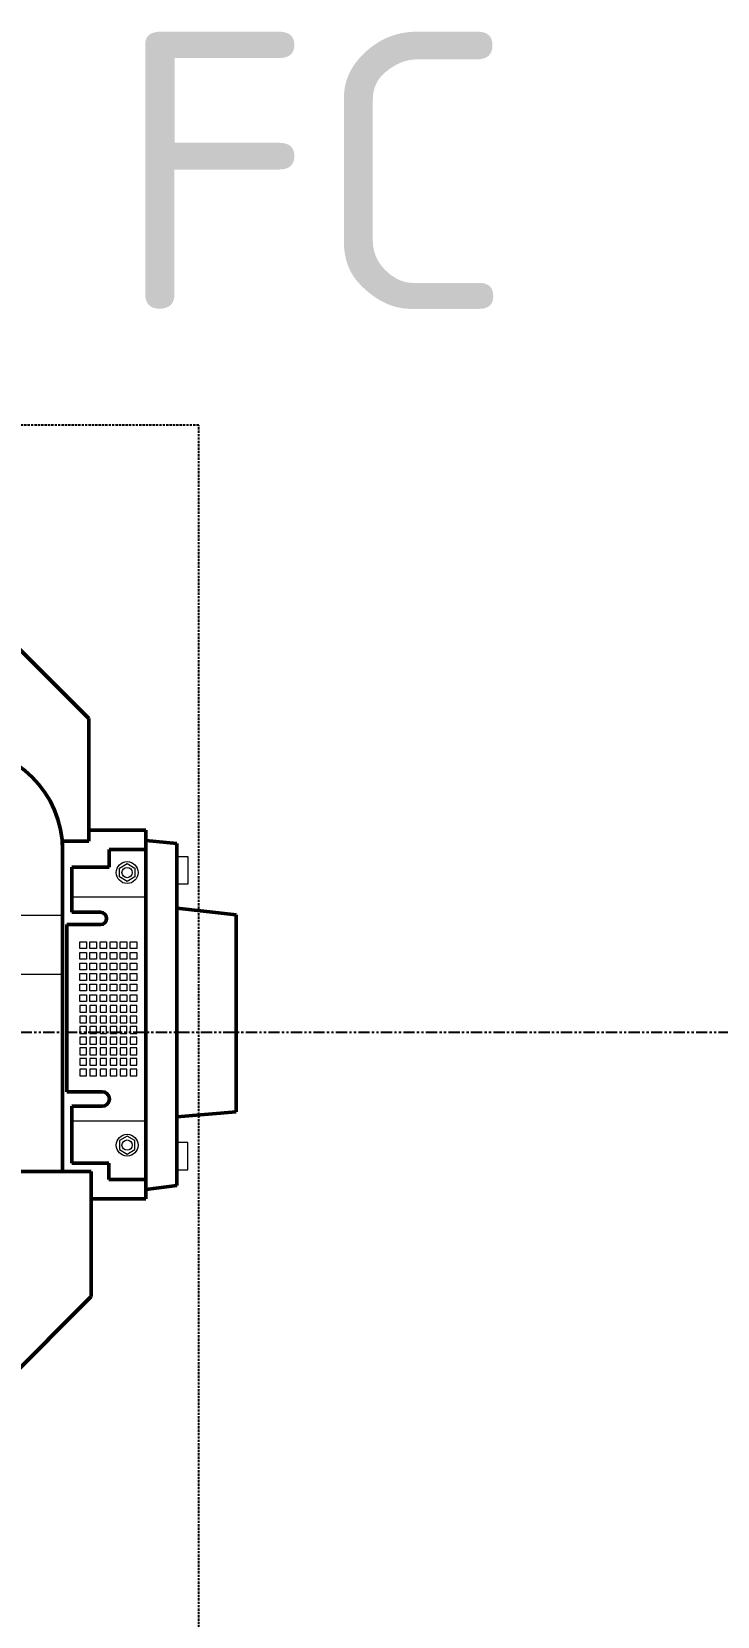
# Model space of a CAD drawing. Header units: inches. Extents: x 86328 to 235202, y 68629 to 184293.
# Drawn here: x 153116 to 153877, y 130742 to 132502 of the extents above; entities that cross this region are included whole.
import ezdxf

# ---------------------------------------------------------------- set-up
doc = ezdxf.new("R2010")
doc.units = ezdxf.units.IN
doc.header["$MEASUREMENT"] = 0
doc.linetypes.add('HIDDEN', pattern=[0.375, 0.25, -0.125])
doc.linetypes.add('PHANTOM2', pattern=[1.25, 0.625, -0.125, 0.125, -0.125, 0.125, -0.125])
doc.layers.add('DIM', color=251, linetype='Continuous', lineweight=0)
doc.layers.add('text', color=3, linetype='Continuous')
doc.styles.add('ISO', font='isocpeur.ttf')

msp = doc.modelspace()

# ---------------------------------------------------------------- linework, layer by layer
at = {"color": 8, "linetype": 'PHANTOM2', "ltscale": 20}
msp.add_line((175241.1, 131390.5), (148787.7, 131390.5), dxfattribs=at)
at = {"layer": 'DIM', "color": 8, "linetype": 'HIDDEN', "lineweight": 25, "ltscale": 10}
for p, q in [((153301.3, 132065.4), (150301.3, 132065.4)), ((153301.3, 130717.9), (153301.3, 132065.4))]:
    msp.add_line(p, q, dxfattribs=at)
at = {"layer": 'DIM', "color": 8, "lineweight": 50}
for p, q in [((153179.2, 131739.1), (153088, 131830.3)), ((153179.2, 131739.1), (153179.2, 131603)), ((153179.2, 131603), (153150.1, 131603)), ((153150.1, 131603), (153150.1, 131236.1)), ((153242.6, 131615.3), (153179.2, 131615.3)), ((153242.6, 131592.2), (153242.6, 131615.3)), ((153277.1, 131600.3), (153242.6, 131603.8)), ((153277.1, 131528.7), (153277.1, 131600.3)), ((153201.9, 131574), (153201.9, 131593.6)), ((153201.9, 131593.6), (153242.6, 131593.6)), ((153242.6, 131593.6), (153242.6, 131592.2)), ((153242.6, 131592.2), (153242.6, 131226.9)), ((153160.4, 131524), (153160.4, 131574)), ((153160.4, 131574), (153201.9, 131574)), ((153192.1, 131524), (153160.4, 131524)), ((153342.7, 131521.2), (153277.1, 131528.7)), ((153277.1, 131528.7), (153277.1, 131294)), ((153342.7, 131302.4), (153342.7, 131521.2)), ((153154.9, 131324.6), (153154.9, 131510.2)), ((153154.9, 131510.2), (153192.1, 131510.2)), ((153194, 131324.6), (153154.9, 131324.6)), ((153160.4, 131245.2), (153160.4, 131308.5)), ((153160.4, 131308.5), (153194, 131308.5)), ((153277.1, 131296.5), (153342.7, 131302.4)), ((153277.1, 131220.5), (153277.1, 131296.5)), ((153150.1, 131236.1), (153095.6, 131236.1)), ((153150.1, 131236.1), (153182, 131236.1)), ((153201.5, 131245.2), (153160.4, 131245.2)), ((153182, 131236.1), (153182, 131097.1)), ((153201.5, 131226.9), (153201.5, 131245.2)), ((153242.6, 131226.9), (153201.5, 131226.9)), ((153242.6, 131226.9), (153242.6, 131205.4)), ((153242.6, 131216.1), (153277.1, 131220.5)), ((153242.6, 131205.4), (153182, 131205.4)), ((153182, 131097.1), (153088, 131003.1)), ((153179.2, 131094.3), (153088, 131003.1))]:
    msp.add_line(p, q, dxfattribs=at)
at = {"layer": 'DIM', "color": 8, "linetype": 'Continuous'}
for p, q in [((153150.1, 131520.9), (153150.1, 131592.8)), ((153277.1, 131586.1), (153289.3, 131586.1)), ((153277.1, 131555.3), (153277.1, 131586.1)), ((153289.3, 131586.1), (153289.3, 131555.3)), ((153213.2, 131573.1), (153221.8, 131578.1)), ((153213.2, 131563.2), (153213.2, 131573.1)), ((153221.8, 131578.1), (153230.4, 131573.1)), ((153230.4, 131573.1), (153230.4, 131563.2)), ((153221.8, 131558.2), (153213.2, 131563.2)), ((153230.4, 131563.2), (153221.8, 131558.2)), ((153289.3, 131555.3), (153277.1, 131555.3)), ((153160.4, 131541.1), (153242.6, 131541.1)), ((152896.8, 131520.9), (153150.1, 131520.9)), ((153150.1, 131520.9), (153150.1, 131454.8)), ((153169.4, 131483.6), (153169.4, 131491.2)), ((153169.4, 131491.2), (153176.7, 131491.2)), ((153176.7, 131483.6), (153169.4, 131483.6)), ((153169.4, 131471.8), (153169.4, 131479.4)), ((153169.4, 131479.4), (153176.7, 131479.4)), ((153176.7, 131491.2), (153176.7, 131483.6)), ((153176.7, 131479.4), (153176.7, 131471.8)), ((153180.5, 131483.6), (153180.5, 131491.2)), ((153180.5, 131491.2), (153187.9, 131491.2)), ((153187.9, 131483.6), (153180.5, 131483.6)), ((153180.5, 131471.8), (153180.5, 131479.4)), ((153180.5, 131479.4), (153187.9, 131479.4)), ((153187.9, 131491.2), (153187.9, 131483.6)), ((153187.9, 131479.4), (153187.9, 131471.8)), ((153191.7, 131483.6), (153191.7, 131491.2)), ((153191.7, 131491.2), (153199, 131491.2)), ((153199, 131483.6), (153191.7, 131483.6)), ((153191.7, 131471.8), (153191.7, 131479.4)), ((153191.7, 131479.4), (153199, 131479.4)), ((153199, 131491.2), (153199, 131483.6)), ((153199, 131479.4), (153199, 131471.8)), ((153202.8, 131483.6), (153202.8, 131491.2)), ((153202.8, 131491.2), (153210.2, 131491.2)), ((153210.2, 131483.6), (153202.8, 131483.6)), ((153202.8, 131471.8), (153202.8, 131479.4)), ((153202.8, 131479.4), (153210.2, 131479.4)), ((153210.2, 131491.2), (153210.2, 131483.6)), ((153210.2, 131479.4), (153210.2, 131471.8)), ((153214, 131483.6), (153214, 131491.2)), ((153214, 131491.2), (153221.3, 131491.2)), ((153221.3, 131483.6), (153214, 131483.6)), ((153214, 131471.8), (153214, 131479.4)), ((153214, 131479.4), (153221.3, 131479.4)), ((153221.3, 131491.2), (153221.3, 131483.6)), ((153221.3, 131479.4), (153221.3, 131471.8)), ((153225.1, 131483.6), (153225.1, 131491.2)), ((153225.1, 131491.2), (153232.5, 131491.2)), ((153232.5, 131483.6), (153225.1, 131483.6)), ((153225.1, 131471.8), (153225.1, 131479.4)), ((153225.1, 131479.4), (153232.5, 131479.4)), ((153232.5, 131491.2), (153232.5, 131483.6)), ((153232.5, 131479.4), (153232.5, 131471.8)), ((153176.7, 131471.8), (153169.4, 131471.8)), ((153169.4, 131460), (153169.4, 131467.6)), ((153169.4, 131467.6), (153176.7, 131467.6)), ((153176.7, 131460), (153169.4, 131460)), ((153176.7, 131467.6), (153176.7, 131460)), ((153187.9, 131471.8), (153180.5, 131471.8)), ((153180.5, 131460), (153180.5, 131467.6)), ((153180.5, 131467.6), (153187.9, 131467.6)), ((153187.9, 131460), (153180.5, 131460)), ((153187.9, 131467.6), (153187.9, 131460)), ((153199, 131471.8), (153191.7, 131471.8)), ((153191.7, 131460), (153191.7, 131467.6)), ((153191.7, 131467.6), (153199, 131467.6)), ((153199, 131460), (153191.7, 131460)), ((153199, 131467.6), (153199, 131460)), ((153210.2, 131471.8), (153202.8, 131471.8)), ((153202.8, 131460), (153202.8, 131467.6)), ((153202.8, 131467.6), (153210.2, 131467.6)), ((153210.2, 131460), (153202.8, 131460)), ((153210.2, 131467.6), (153210.2, 131460)), ((153221.3, 131471.8), (153214, 131471.8)), ((153214, 131460), (153214, 131467.6)), ((153214, 131467.6), (153221.3, 131467.6)), ((153221.3, 131460), (153214, 131460)), ((153221.3, 131467.6), (153221.3, 131460)), ((153232.5, 131471.8), (153225.1, 131471.8)), ((153225.1, 131460), (153225.1, 131467.6)), ((153225.1, 131467.6), (153232.5, 131467.6)), ((153232.5, 131460), (153225.1, 131460)), ((153232.5, 131467.6), (153232.5, 131460)), ((153150.1, 131454.8), (152896.8, 131454.8)), ((153169.4, 131448.2), (153169.4, 131455.9)), ((153169.4, 131455.9), (153176.7, 131455.9)), ((153176.7, 131448.2), (153169.4, 131448.2)), ((153169.4, 131436.5), (153169.4, 131444.1)), ((153169.4, 131444.1), (153176.7, 131444.1)), ((153176.7, 131455.9), (153176.7, 131448.2)), ((153176.7, 131444.1), (153176.7, 131436.5)), ((153180.5, 131448.2), (153180.5, 131455.9)), ((153180.5, 131455.9), (153187.9, 131455.9)), ((153187.9, 131448.2), (153180.5, 131448.2)), ((153180.5, 131436.5), (153180.5, 131444.1)), ((153180.5, 131444.1), (153187.9, 131444.1)), ((153187.9, 131455.9), (153187.9, 131448.2)), ((153187.9, 131444.1), (153187.9, 131436.5)), ((153191.7, 131448.2), (153191.7, 131455.9)), ((153191.7, 131455.9), (153199, 131455.9)), ((153199, 131448.2), (153191.7, 131448.2)), ((153191.7, 131436.5), (153191.7, 131444.1)), ((153191.7, 131444.1), (153199, 131444.1)), ((153199, 131455.9), (153199, 131448.2)), ((153199, 131444.1), (153199, 131436.5)), ((153202.8, 131448.2), (153202.8, 131455.9)), ((153202.8, 131455.9), (153210.2, 131455.9)), ((153210.2, 131448.2), (153202.8, 131448.2)), ((153202.8, 131436.5), (153202.8, 131444.1)), ((153202.8, 131444.1), (153210.2, 131444.1)), ((153210.2, 131455.9), (153210.2, 131448.2)), ((153210.2, 131444.1), (153210.2, 131436.5)), ((153214, 131448.2), (153214, 131455.9)), ((153214, 131455.9), (153221.3, 131455.9)), ((153221.3, 131448.2), (153214, 131448.2)), ((153214, 131436.5), (153214, 131444.1)), ((153214, 131444.1), (153221.3, 131444.1)), ((153221.3, 131455.9), (153221.3, 131448.2)), ((153221.3, 131444.1), (153221.3, 131436.5)), ((153225.1, 131448.2), (153225.1, 131455.9)), ((153225.1, 131455.9), (153232.5, 131455.9)), ((153232.5, 131448.2), (153225.1, 131448.2)), ((153225.1, 131436.5), (153225.1, 131444.1)), ((153225.1, 131444.1), (153232.5, 131444.1)), ((153232.5, 131455.9), (153232.5, 131448.2)), ((153232.5, 131444.1), (153232.5, 131436.5)), ((153176.7, 131436.5), (153169.4, 131436.5)), ((153169.4, 131424.7), (153169.4, 131432.3)), ((153169.4, 131432.3), (153176.7, 131432.3)), ((153176.7, 131424.7), (153169.4, 131424.7)), ((153176.7, 131432.3), (153176.7, 131424.7)), ((153187.9, 131436.5), (153180.5, 131436.5)), ((153180.5, 131424.7), (153180.5, 131432.3)), ((153180.5, 131432.3), (153187.9, 131432.3)), ((153187.9, 131424.7), (153180.5, 131424.7)), ((153187.9, 131432.3), (153187.9, 131424.7)), ((153199, 131436.5), (153191.7, 131436.5)), ((153191.7, 131424.7), (153191.7, 131432.3)), ((153191.7, 131432.3), (153199, 131432.3)), ((153199, 131424.7), (153191.7, 131424.7)), ((153199, 131432.3), (153199, 131424.7)), ((153210.2, 131436.5), (153202.8, 131436.5)), ((153202.8, 131424.7), (153202.8, 131432.3)), ((153202.8, 131432.3), (153210.2, 131432.3)), ((153210.2, 131424.7), (153202.8, 131424.7)), ((153210.2, 131432.3), (153210.2, 131424.7)), ((153221.3, 131436.5), (153214, 131436.5)), ((153214, 131424.7), (153214, 131432.3)), ((153214, 131432.3), (153221.3, 131432.3)), ((153221.3, 131424.7), (153214, 131424.7)), ((153221.3, 131432.3), (153221.3, 131424.7)), ((153232.5, 131436.5), (153225.1, 131436.5)), ((153225.1, 131424.7), (153225.1, 131432.3)), ((153225.1, 131432.3), (153232.5, 131432.3)), ((153232.5, 131424.7), (153225.1, 131424.7)), ((153232.5, 131432.3), (153232.5, 131424.7)), ((153176.7, 131420.5), (153169.4, 131420.5)), ((153169.4, 131420.5), (153169.4, 131412.9)), ((153169.4, 131412.9), (153176.7, 131412.9)), ((153176.7, 131408.7), (153169.4, 131408.7)), ((153169.4, 131408.7), (153169.4, 131401.1)), ((153176.7, 131412.9), (153176.7, 131420.5)), ((153176.7, 131401.1), (153176.7, 131408.7)), ((153187.9, 131420.5), (153180.5, 131420.5)), ((153180.5, 131420.5), (153180.5, 131412.9)), ((153180.5, 131412.9), (153187.9, 131412.9)), ((153187.9, 131408.7), (153180.5, 131408.7)), ((153180.5, 131408.7), (153180.5, 131401.1)), ((153187.9, 131412.9), (153187.9, 131420.5)), ((153187.9, 131401.1), (153187.9, 131408.7)), ((153199, 131420.5), (153191.7, 131420.5)), ((153191.7, 131420.5), (153191.7, 131412.9)), ((153191.7, 131412.9), (153199, 131412.9)), ((153199, 131408.7), (153191.7, 131408.7)), ((153191.7, 131408.7), (153191.7, 131401.1)), ((153199, 131412.9), (153199, 131420.5)), ((153199, 131401.1), (153199, 131408.7)), ((153210.2, 131420.5), (153202.8, 131420.5)), ((153202.8, 131420.5), (153202.8, 131412.9)), ((153202.8, 131412.9), (153210.2, 131412.9)), ((153210.2, 131408.7), (153202.8, 131408.7)), ((153202.8, 131408.7), (153202.8, 131401.1)), ((153210.2, 131412.9), (153210.2, 131420.5)), ((153210.2, 131401.1), (153210.2, 131408.7)), ((153221.3, 131420.5), (153214, 131420.5)), ((153214, 131420.5), (153214, 131412.9)), ((153214, 131412.9), (153221.3, 131412.9)), ((153221.3, 131408.7), (153214, 131408.7)), ((153214, 131408.7), (153214, 131401.1)), ((153221.3, 131412.9), (153221.3, 131420.5)), ((153221.3, 131401.1), (153221.3, 131408.7)), ((153232.5, 131420.5), (153225.1, 131420.5)), ((153225.1, 131420.5), (153225.1, 131412.9)), ((153225.1, 131412.9), (153232.5, 131412.9)), ((153232.5, 131408.7), (153225.1, 131408.7)), ((153225.1, 131408.7), (153225.1, 131401.1)), ((153232.5, 131412.9), (153232.5, 131420.5)), ((153232.5, 131401.1), (153232.5, 131408.7)), ((153169.4, 131401.1), (153176.7, 131401.1)), ((153176.7, 131396.9), (153169.4, 131396.9)), ((153169.4, 131396.9), (153169.4, 131389.3)), ((153169.4, 131389.3), (153176.7, 131389.3)), ((153176.7, 131389.3), (153176.7, 131396.9)), ((153180.5, 131401.1), (153187.9, 131401.1)), ((153187.9, 131396.9), (153180.5, 131396.9)), ((153180.5, 131396.9), (153180.5, 131389.3)), ((153180.5, 131389.3), (153187.9, 131389.3)), ((153187.9, 131389.3), (153187.9, 131396.9)), ((153191.7, 131401.1), (153199, 131401.1)), ((153199, 131396.9), (153191.7, 131396.9)), ((153191.7, 131396.9), (153191.7, 131389.3)), ((153191.7, 131389.3), (153199, 131389.3)), ((153199, 131389.3), (153199, 131396.9)), ((153202.8, 131401.1), (153210.2, 131401.1)), ((153210.2, 131396.9), (153202.8, 131396.9)), ((153202.8, 131396.9), (153202.8, 131389.3)), ((153202.8, 131389.3), (153210.2, 131389.3)), ((153210.2, 131389.3), (153210.2, 131396.9)), ((153214, 131401.1), (153221.3, 131401.1)), ((153221.3, 131396.9), (153214, 131396.9)), ((153214, 131396.9), (153214, 131389.3)), ((153214, 131389.3), (153221.3, 131389.3)), ((153221.3, 131389.3), (153221.3, 131396.9)), ((153225.1, 131401.1), (153232.5, 131401.1)), ((153232.5, 131396.9), (153225.1, 131396.9)), ((153225.1, 131396.9), (153225.1, 131389.3)), ((153225.1, 131389.3), (153232.5, 131389.3)), ((153232.5, 131389.3), (153232.5, 131396.9)), ((153176.7, 131385.1), (153169.4, 131385.1)), ((153169.4, 131385.1), (153169.4, 131377.5)), ((153169.4, 131377.5), (153176.7, 131377.5)), ((153176.7, 131373.3), (153169.4, 131373.3)), ((153169.4, 131373.3), (153169.4, 131365.7)), ((153176.7, 131377.5), (153176.7, 131385.1)), ((153176.7, 131365.7), (153176.7, 131373.3)), ((153187.9, 131385.1), (153180.5, 131385.1)), ((153180.5, 131385.1), (153180.5, 131377.5)), ((153180.5, 131377.5), (153187.9, 131377.5)), ((153187.9, 131373.3), (153180.5, 131373.3)), ((153180.5, 131373.3), (153180.5, 131365.7)), ((153187.9, 131377.5), (153187.9, 131385.1)), ((153187.9, 131365.7), (153187.9, 131373.3)), ((153199, 131385.1), (153191.7, 131385.1)), ((153191.7, 131385.1), (153191.7, 131377.5)), ((153191.7, 131377.5), (153199, 131377.5)), ((153199, 131373.3), (153191.7, 131373.3)), ((153191.7, 131373.3), (153191.7, 131365.7)), ((153199, 131377.5), (153199, 131385.1)), ((153199, 131365.7), (153199, 131373.3)), ((153210.2, 131385.1), (153202.8, 131385.1)), ((153202.8, 131385.1), (153202.8, 131377.5)), ((153202.8, 131377.5), (153210.2, 131377.5)), ((153210.2, 131373.3), (153202.8, 131373.3)), ((153202.8, 131373.3), (153202.8, 131365.7)), ((153210.2, 131377.5), (153210.2, 131385.1)), ((153210.2, 131365.7), (153210.2, 131373.3)), ((153221.3, 131385.1), (153214, 131385.1)), ((153214, 131385.1), (153214, 131377.5)), ((153214, 131377.5), (153221.3, 131377.5)), ((153221.3, 131373.3), (153214, 131373.3)), ((153214, 131373.3), (153214, 131365.7)), ((153221.3, 131377.5), (153221.3, 131385.1)), ((153221.3, 131365.7), (153221.3, 131373.3)), ((153232.5, 131385.1), (153225.1, 131385.1)), ((153225.1, 131385.1), (153225.1, 131377.5)), ((153225.1, 131377.5), (153232.5, 131377.5)), ((153232.5, 131373.3), (153225.1, 131373.3)), ((153225.1, 131373.3), (153225.1, 131365.7)), ((153232.5, 131377.5), (153232.5, 131385.1)), ((153232.5, 131365.7), (153232.5, 131373.3)), ((153169.4, 131365.7), (153176.7, 131365.7)), ((153176.7, 131361.5), (153169.4, 131361.5)), ((153169.4, 131361.5), (153169.4, 131353.9)), ((153169.4, 131353.9), (153176.7, 131353.9)), ((153176.7, 131353.9), (153176.7, 131361.5)), ((153180.5, 131365.7), (153187.9, 131365.7)), ((153187.9, 131361.5), (153180.5, 131361.5)), ((153180.5, 131361.5), (153180.5, 131353.9)), ((153180.5, 131353.9), (153187.9, 131353.9)), ((153187.9, 131353.9), (153187.9, 131361.5)), ((153191.7, 131365.7), (153199, 131365.7)), ((153199, 131361.5), (153191.7, 131361.5)), ((153191.7, 131361.5), (153191.7, 131353.9)), ((153191.7, 131353.9), (153199, 131353.9)), ((153199, 131353.9), (153199, 131361.5)), ((153202.8, 131365.7), (153210.2, 131365.7)), ((153210.2, 131361.5), (153202.8, 131361.5)), ((153202.8, 131361.5), (153202.8, 131353.9)), ((153202.8, 131353.9), (153210.2, 131353.9)), ((153210.2, 131353.9), (153210.2, 131361.5)), ((153214, 131365.7), (153221.3, 131365.7)), ((153221.3, 131361.5), (153214, 131361.5)), ((153214, 131361.5), (153214, 131353.9)), ((153214, 131353.9), (153221.3, 131353.9)), ((153221.3, 131353.9), (153221.3, 131361.5)), ((153225.1, 131365.7), (153232.5, 131365.7)), ((153232.5, 131361.5), (153225.1, 131361.5)), ((153225.1, 131361.5), (153225.1, 131353.9)), ((153225.1, 131353.9), (153232.5, 131353.9)), ((153232.5, 131353.9), (153232.5, 131361.5)), ((153176.7, 131349.7), (153169.4, 131349.7)), ((153169.4, 131349.7), (153169.4, 131342.1)), ((153169.4, 131342.1), (153176.7, 131342.1)), ((153176.7, 131342.1), (153176.7, 131349.7)), ((153187.9, 131349.7), (153180.5, 131349.7)), ((153180.5, 131349.7), (153180.5, 131342.1)), ((153180.5, 131342.1), (153187.9, 131342.1)), ((153187.9, 131342.1), (153187.9, 131349.7)), ((153199, 131349.7), (153191.7, 131349.7)), ((153191.7, 131349.7), (153191.7, 131342.1)), ((153191.7, 131342.1), (153199, 131342.1)), ((153199, 131342.1), (153199, 131349.7)), ((153210.2, 131349.7), (153202.8, 131349.7)), ((153202.8, 131349.7), (153202.8, 131342.1)), ((153202.8, 131342.1), (153210.2, 131342.1)), ((153210.2, 131342.1), (153210.2, 131349.7)), ((153221.3, 131349.7), (153214, 131349.7)), ((153214, 131349.7), (153214, 131342.1)), ((153214, 131342.1), (153221.3, 131342.1)), ((153221.3, 131342.1), (153221.3, 131349.7)), ((153232.5, 131349.7), (153225.1, 131349.7)), ((153225.1, 131349.7), (153225.1, 131342.1)), ((153225.1, 131342.1), (153232.5, 131342.1)), ((153232.5, 131342.1), (153232.5, 131349.7)), ((153160.4, 131292.3), (153242.6, 131292.3)), ((153221.8, 131275.2), (153213.2, 131270.2)), ((153213.2, 131270.2), (153213.2, 131260.3)), ((153230.4, 131270.2), (153221.8, 131275.2)), ((153230.4, 131260.3), (153230.4, 131270.2)), ((153289.3, 131268.3), (153277.1, 131268.3)), ((153277.1, 131268.3), (153277.1, 131237.6)), ((153289.3, 131237.6), (153289.3, 131268.3)), ((153213.2, 131260.3), (153221.8, 131255.3)), ((153221.8, 131255.3), (153230.4, 131260.3)), ((153277.1, 131237.6), (153289.3, 131237.6))]:
    msp.add_line(p, q, dxfattribs=at)
for centre, radius in [((153221.8, 131568.1), 12.2), ((153221.8, 131568.1), 5.74), ((153221.8, 131265.2), 12.2), ((153221.8, 131265.2), 5.74)]:
    msp.add_circle(centre, radius, dxfattribs=at)
at = {"layer": 'DIM', "color": 8, "lineweight": 50}
for centre, radius, start in [((153035.1, 131592.8), 115, 0), ((153192.1, 131517.1), 6.9, 270), ((153194, 131316.5), 8.06, 270)]:
    msp.add_arc(centre, radius, start, 90, dxfattribs=at)

# ---------------------------------------------------------------- texts
at = {"layer": 'text', "color": 8, "style": 'ISO'}
msp.add_text('FC', height=307.62, dxfattribs=at).set_placement((153208.8, 132193.8))

doc.saveas('drawing.dxf')
